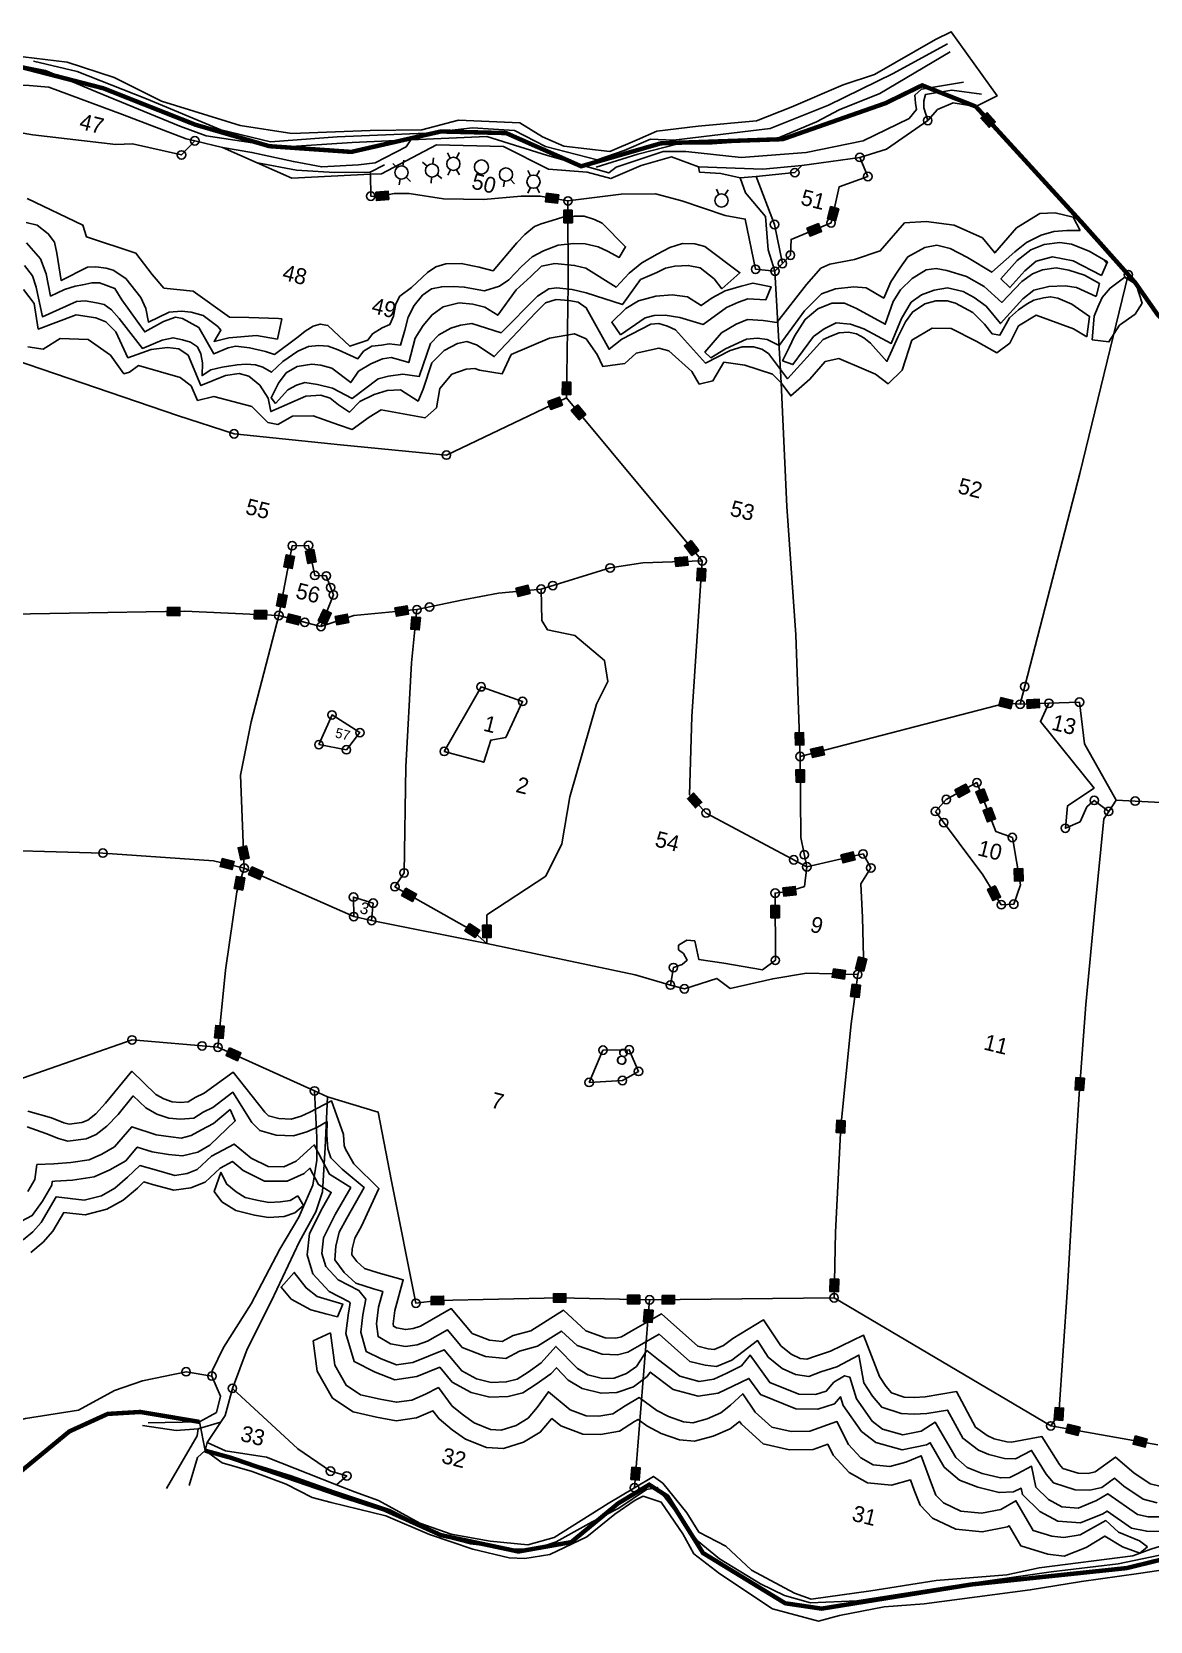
# Model space of a CAD drawing. Header units: metres. Extents: x 70 to 317387, y 33 to 1916751.
# Drawn here: x 313901 to 315166, y 1914437 to 1916236 of the extents above; entities that cross this region are included whole.
import ezdxf

# ---------------------------------------------------------------- set-up
doc = ezdxf.new("R2010")
doc.units = ezdxf.units.M
doc.header["$LTSCALE"] = 0.3
doc.header["$MEASUREMENT"] = 0
doc.linetypes.add('DASHDOT', pattern=[1, 0.5, -0.25, 0, -0.25])
doc.layers.get('0').update_dxf_attribs({"linetype": 'CONTINUOUS'})
for name, color, linetype in [('LINE_WATER', 4, 'CONTINUOUS'), ('OFF', 1, 'CONTINUOUS'), ('POLY_HATCH', 12, 'CONTINUOUS'), ('POLY_PARCEL', 6, 'CONTINUOUS'), ('POLY_WATER', 4, 'CONTINUOUS'), ('SYM_STONE', 1, 'CONTINUOUS'), ('SYM_WELL', 1, 'CONTINUOUS'), ('TEXT_PARCEL', 7, 'CONTINUOUS'), ('V_BOUND_LINE', 7, 'CONTINUOUS'), ('V_BOUND_STREAM_LINE', 7, 'DASHDOT')]:
    doc.layers.add(name, color=color, linetype=linetype)
doc.styles.add('TEXT_MAP', font='KRDEV050.TTF')

# ---------------------------------------------------------------- blocks, each defined once
blk = doc.blocks.new('STONE')
blk.add_circle((0, 0), 0.582)
blk = doc.blocks.new('MOTWELL')
for points in [[(-1.54, 2.96), (-0.8, 1.55)], [(1.54, 2.96), (0.8, 1.55)]]:
    blk.add_lwpolyline(points)
blk.add_circle((0, 0), 1.74)
blk = doc.blocks.new('TWOMOTWELL')
for points in [[(-0.88, 1.12), (-0.46, 0.59)], [(0.41, 1.37), (0.22, 0.71)], [(-0.38, -1.38), (-0.2, -0.72)], [(0.9, -1.11), (0.47, -0.58)]]:
    blk.add_lwpolyline(points)
blk.add_circle((0, 0), 0.746)
blk.add_circle((0, 0), 0.746)
blk = doc.blocks.new('PAKKAWELL')
blk.add_circle((0, 0), 1.81)
blk = doc.blocks.new('STONESQUAREFILLED')
blk.add_hatch(color=256).paths.add_polyline_path([(0.7, -0.48), (0.7, 0.48), (-0.7, 0.48), (-0.7, -0.48)])
blk.add_lwpolyline([(-0.7, 0.48), (0.7, 0.48), (0.7, -0.48), (-0.7, -0.48)], close=True)
blk = doc.blocks.new('KLU')
at = {"layer": 'LINE_WATER'}
for points in [[(145.41, 202.33), (150.47, 202.36), (158.8, 201.26), (167.81, 199.88), (173.56, 199.92), (180.74, 202.27), (190.42, 205.09), (195.33, 206.94), (200, 207.77), (203.85, 206.89), (209.87, 206.81), (212.56, 208.58), (215.14, 210.54), (217.7, 211.07), (227.98, 214.95), (233.73, 219.11), (239.96, 224.32), (245.13, 229.06)], [(245.61, 228.25), (239.04, 221.78), (235.05, 218.9), (232.87, 216.96), (228.75, 213.85), (222.04, 211.69), (218.31, 210.78), (214.19, 208.54), (209.97, 206)], [(142.42, 201.41), (146.99, 201.61), (153.24, 200.64), (163.21, 199.16), (166.36, 198.83), (174.9, 199.64), (182.56, 202.08), (188.89, 203.94), (197.13, 206.38), (204.32, 205.95), (211.5, 205.71), (212.17, 206.53), (216.87, 209.54), (219.36, 210.16), (225.59, 210.98), (232.58, 213.32), (238.51, 216.15), (242.93, 219.83), (243.49, 221.02), (243.22, 221.69), (242.94, 222.54), (243.51, 223.37), (247.9, 225.3)], [(245.04, 220.11), (244.27, 221.41), (244.08, 222.17), (244.08, 222.89), (246.86, 224.08), (250.21, 224.45)], [(168.48, 198.01), (171.83, 198.25), (176.62, 198.37), (179.88, 198.56), (183.86, 199.79), (185.63, 200.45), (188.58, 203.04), (188.89, 203.94)], [(172.72, 197.26), (177.2, 197.53), (181.42, 198.3), (185.34, 199.3), (186.69, 200.5)], [(203.37, 54.71), (204.74, 54.71), (212.1, 54.29), (217.15, 53.78), (223.78, 53.28), (230.58, 51.73), (233.59, 51.7), (238.66, 52.35), (240.79, 52.93), (242.91, 54.26), (246.34, 57.44), (248.87, 59.65), (251.41, 62.44), (252.53, 62.97), (254.22, 61.62), (258.33, 58.23), (261.28, 56.83), (266.48, 55.22), (269.43, 54.57), (272.45, 54.47), (277.5, 55.98), (287.59, 60.22), (298.01, 64.42), (305.13, 67.13), (311.78, 70.31)], [(200.62, 56.91), (202.89, 58.25)], [(198.78, 49.5), (200.71, 56.13), (200.62, 56.91), (198.26, 56.13), (194.42, 55.78)]]:
    blk.add_lwpolyline(points, dxfattribs=at)
at = {"layer": 'OFF'}
for points in [[(243.7, 229.2), (245.21, 230.48), (251.97, 224.7), (249.93, 222.95)], [(200.57, 57.71), (201.96, 54.71)]]:
    blk.add_lwpolyline(points, dxfattribs=at)
at = {"layer": 'POLY_HATCH'}
for points in [[(264.74, 212.19), (263.28, 211.84), (261.87, 211.38), (260.59, 210.65), (259.18, 209.42), (258.13, 208.1), (256.17, 205.23), (253.11, 206.18), (250.96, 206.69), (249.41, 206.69), (248.18, 206.14), (246.54, 204.63), (246, 203.16), (245.36, 201.43), (245.04, 199.47), (242.85, 200.11), (241.44, 199.88), (239.52, 199.15), (238.11, 198.24), (236.69, 195.91), (234.87, 191.44), (233.39, 191.74), (232.3, 191.64), (231.11, 191.23), (229.06, 189.59), (227.69, 188.22), (226.91, 188.68), (228.19, 191.23), (229.56, 192.6), (230.7, 193.42), (232.44, 193.74), (233.99, 193.88), (236.22, 198.85), (237.33, 201.01)], [(237.33, 201.01), (238.21, 201.71), (240.8, 202.88), (243.38, 204.53), (245.27, 208.29), (247.62, 208.99), (250.78, 209.38), (254.21, 208.76), (255.98, 207.42), (257.67, 210.75), (259.85, 212.99), (261.5, 213.46), (263.61, 213.46), (264.74, 212.19)], [(268.3, 207.87), (264.79, 208.69), (262.42, 208.56), (260.73, 207.64), (259.77, 206.28), (258.58, 204.04), (257.35, 204.77), (258.63, 207.19), (259.86, 208.74), (261.18, 209.7), (262.83, 210.33), (264.15, 210.47), (266.29, 210.2), (268.57, 209.51), (268.3, 207.87)], [(268.11, 209.65), (268.55, 209.37)], [(270.88, 208.3), (269.58, 206.71), (268.95, 205.45), (268.76, 204.27), (268.6, 203.21), (269.03, 200.54)], [(270.88, 208.3), (272.32, 207.82), (273.49, 205.94), (273.02, 204.53), (271.61, 202.88), (270.91, 200.77), (269.03, 200.54)], [(268.26, 205.41), (265.88, 205.86), (264.61, 205.72), (262.83, 205.22), (261.27, 204.4), (260.32, 203.17), (258.54, 199.84), (256.48, 201.35), (254.93, 201.99), (253.56, 202.35), (251.74, 202.3), (250.33, 201.71), (249.09, 200.85), (248.14, 199.75), (247.54, 197.7), (247.09, 194.69), (243.68, 195.54), (242.09, 195.68), (240.49, 195.45), (239.35, 194.49), (238.39, 193.35), (237.62, 191.53), (236.89, 189.7), (235.65, 189.84), (236.02, 191.48), (236.29, 192.85), (237.02, 194.99), (238.12, 196.5), (239.49, 197.5), (240.86, 197.82), (242.32, 197.59), (245.92, 196.63), (246.15, 199.32), (246.65, 200.83), (247.61, 202.38), (248.93, 203.7), (249.98, 204.11), (251.21, 204.2), (253.54, 204.07), (255.73, 203.47), (258.1, 202.2), (259.72, 205.04), (260.68, 206.14), (261.69, 206.87), (263.1, 207.46), (264.56, 207.55), (266.43, 207.42), (268.3, 206.91), (268.26, 205.41)], [(268.36, 200.74), (268.09, 203.05), (265.81, 203.91), (264.12, 204.19), (263.29, 204.15), (262.55, 203.84), (261.56, 203.33), (260.93, 202.74), (260.11, 201.83), (259.36, 200.73), (258.77, 198.57), (257.89, 198.5), (256.79, 199.33), (255.21, 200.31), (253.05, 200.86), (252.07, 200.9), (250.81, 200.58), (249.71, 199.95), (248.57, 198.7), (248.06, 197.44), (247.66, 195.55), (247.35, 194.02), (247.11, 192.61), (244.82, 194.18), (243.95, 194.57), (243.01, 194.81), (242.1, 194.77), (241.08, 194.45), (240.33, 193.9), (239.51, 193.28), (236.68, 188.01), (233.91, 190.26), (233.05, 190.53), (232.1, 190.57), (230.85, 190.29), (229.63, 189.55), (227.27, 187.49), (223.06, 190.32), (222.08, 190.52), (221.09, 190.56), (220.23, 190.29), (217.44, 187.85), (216.32, 186.39), (212.7, 190.32), (211.64, 190.71), (210.58, 190.63), (209.16, 190.4), (208.1, 189.73), (207.28, 188.43), (203.93, 182.46), (201.67, 183.28), (200.53, 183.36), (199.55, 182.89), (198.29, 181.79), (197.27, 180.1), (197.04, 176.96), (196.79, 175.52), (194.58, 176.27), (193.13, 175.83), (191.79, 175.05), (190.42, 173.87), (189.59, 172.45), (188.18, 172.93), (187.07, 173.44), (185.97, 173.52), (184.36, 173), (180.94, 170.37), (180.29, 171.78), (179.03, 172.96), (177.58, 173.67), (176.43, 173.67), (174.98, 173.08), (172.58, 171.31), (170.34, 174.3), (169.16, 174.73), (167.86, 174.57), (166.13, 173.9), (163.81, 172.37), (161.79, 174.9), (160.41, 175.72), (159.23, 175.88), (156.99, 175.68), (153.21, 173.09), (152.06, 175.76), (150.52, 177.02)], [(268.36, 200.74), (266.67, 201.24), (262.2, 201.71), (260.56, 200.07), (260.09, 197.95), (258.91, 196.54), (256.32, 197.25), (253.26, 197.95), (251.15, 197.48), (249.27, 195.6), (249.03, 192.08), (247.85, 190.2), (246.21, 190.9), (244.8, 191.14), (241.74, 191.61), (240.33, 190.9), (239.15, 188.55), (237.5, 186.21), (236.09, 187.38), (234.92, 188.09), (231.62, 188.32), (229.27, 188.09), (228.56, 185.74), (227.15, 185.03), (225.98, 186.21), (222.92, 187.85), (221.74, 187.85), (219.39, 186.68), (218.45, 185.27), (216.1, 184.33), (215.16, 185.5), (213.51, 186.91), (212.1, 187.15), (209.51, 185.97), (205.75, 183.15), (205.28, 180.8), (202.69, 180.57), (202.13, 180.64), (201.19, 180.33), (199.77, 179.38), (198.82, 177.49), (198.98, 175.28), (198.03, 173.86), (192.98, 173.54), (191.87, 172.44), (190.33, 170.61), (188.73, 170.74), (185.69, 171.06), (183.44, 170.47), (182.08, 169.13), (180.9, 169.09), (178.71, 170.42), (174.29, 170.46), (172.6, 169.6), (171.5, 171.02), (170.08, 171.65), (165.18, 171.81), (164.39, 170.86), (163.81, 170.51), (161.84, 172.19), (158.97, 173.29), (155.87, 172.65), (154.28, 171.02), (152.55, 170.86)], [(149.58, 182.22), (151.54, 180.86), (152.58, 179.37), (153.66, 177.03), (154.99, 178.15), (156.1, 178.79), (156.88, 179.16), (157.83, 179.6), (158.65, 179.81), (160.51, 179.6), (161.59, 178.55), (164.95, 175.67), (166.74, 177.34), (167.92, 178.11), (168.73, 178.15), (170.77, 177.61), (173.11, 175.13), (174.53, 176.18), (175.34, 176.59), (176.87, 176.76), (178.73, 176.79), (179.78, 176.73), (181.9, 179.3), (182.51, 180.11), (183.25, 180.89), (183.97, 181.3), (184.85, 181.36), (187.83, 179.67), (189.62, 180.82), (189.96, 181.64), (190.88, 182.58), (191.62, 183.16), (191.79, 184.14), (191.73, 185.56), (191.96, 186.51), (192.98, 187.77), (194.32, 189.85), (195.09, 190.7), (196.11, 191.31), (197.77, 191.75), (199.84, 191.85), (201.5, 191.85), (203.33, 195.54), (203.97, 196.66), (204.82, 197.81), (205.48, 198.3), (206.57, 198.95), (207.65, 199.62), (208.87, 200.03), (209.96, 200.3), (211.21, 200.23), (212.12, 200.03), (215.34, 198.07), (214.94, 196.73), (213.48, 197.11), (212.33, 197.31), (210.84, 197.28), (209.55, 197), (207.92, 196.43), (206.46, 195.41), (205.38, 194.43), (204.46, 193.08), (203.45, 191.28), (202.6, 190.33), (201.08, 189.42), (198.75, 189.27), (197.53, 189.03), (196.28, 188.69), (195.23, 188.19), (194.41, 187.24), (193.77, 185.88), (193.43, 184.46), (193.4, 182.94), (193.36, 181.18), (192.06, 180.99), (191.25, 180.65), (190.23, 180.28), (189.45, 179.5), (189.05, 178.52), (186.64, 178.96), (185.46, 179.09), (184.41, 178.92), (183.32, 178.52), (182.27, 177.74), (180.88, 176.18), (179.93, 174.69), (178.86, 175.02), (177.98, 175.05), (176.96, 174.88), (175.98, 174.58), (174.42, 173.9), (173.23, 173.29), (172.42, 172.44), (172.12, 173.86), (171.71, 174.81), (171.13, 175.46), (170.25, 175.79), (169.3, 175.83), (168.22, 175.79), (167.07, 175.25), (165.14, 173.8), (161.78, 176.44), (160.73, 177.18), (159.75, 177.56), (158.87, 177.56), (157.58, 177.45), (156.63, 177.15), (153.32, 174.55), (151.83, 177.63), (151.12, 178.75), (149.97, 179.66)], [(181.24, 171.37), (182.2, 173.19), (183.02, 173.97), (183.89, 174.47), (185.3, 174.61), (187.08, 174.61), (189.5, 174.01), (191.83, 176.89), (192.88, 177.43), (194.38, 178.03), (196.25, 178.26), (196.59, 182.16), (197.27, 183.34), (198.42, 184.39), (199.37, 184.99), (200.56, 185.49), (204.03, 185.26), (207.04, 190.28), (208.09, 191.37), (208.91, 191.69), (210.64, 191.92), (212.28, 191.96), (216.57, 191.64), (217.88, 194.9), (219.48, 196.09), (220.3, 196.82), (221.26, 197.27), (222.72, 197.73), (224.09, 197.78), (225.91, 196.96), (227.05, 196.09), (228.59, 198.32), (224.04, 200.24), (222.85, 200.28), (221.49, 199.96), (220.21, 199.19), (219.02, 198.1), (217.56, 196.73), (216.47, 195.27), (215.42, 193.4), (211.58, 194.63), (210.26, 194.63), (208.04, 194.3), (206.67, 193.66), (205.76, 192.24), (204.52, 190.37), (203.2, 187.09), (201.56, 187.64), (200.15, 187.64), (198.64, 187.41), (197, 186.54), (195.99, 185.36), (195.31, 183.94), (194.76, 182.35), (194.72, 179.48), (193.52, 179.54), (192.65, 179.54), (191.74, 179.17), (190.6, 178.31), (189.46, 177.17), (188.91, 175.71), (186.44, 176.76), (185.17, 176.8), (184.16, 176.67), (182.61, 176.03), (181.56, 175.02), (181.01, 173.7), (180.6, 171.88), (181.24, 171.37)], [(217.19, 188.29), (219.43, 190.8), (220.34, 191.3), (221.53, 191.66), (223.22, 191.8), (225.95, 191.66), (228.05, 194.17), (229.24, 195.08), (230.15, 195.67), (232.16, 196.08), (232.39, 197.64), (230.29, 197.54), (229.1, 196.91), (227.46, 195.95), (226.23, 194.81), (225.22, 193.67), (223.49, 194.26), (221.76, 194.08), (220.02, 193.49), (218.24, 192.48), (217.06, 191.3), (215.87, 189.43), (217.19, 188.29)], [(148.45, 187.1), (155.27, 185.69), (155.98, 184.52), (161.86, 184.05), (164.21, 182.17), (165.86, 180.99), (169.15, 181.46), (173.86, 179.59), (175.98, 180.06), (179.27, 180.76), (179.64, 180.82)], [(148.98, 184.45), (150.27, 184.45), (151.72, 183.8), (152.64, 183.06), (153.18, 181.91), (154.4, 179.03), (156.91, 181.19), (157.82, 181.47), (158.98, 181.6), (159.82, 181.57), (161.42, 180.99), (163.61, 179.34), (164.43, 178.26), (165.1, 176.84), (167.1, 178.49), (168.42, 178.94), (169.51, 179.1), (170.93, 179.04), (172.8, 178.26), (173.25, 177.94), (172.81, 176.51), (174.34, 177.29), (177.32, 178.31), (179.69, 178.48), (179.64, 180.82)], [(307.73, 74.87), (306.12, 74.87), (303.65, 75.78), (302.41, 76.4), (301.27, 75.05), (300.03, 74.43), (298.42, 74.06), (295.82, 74.23), (294.79, 74.97), (292.56, 77.2), (291, 75.84), (289.8, 75.59), (287.98, 75.59), (286.74, 75.79), (284.68, 76.66), (282.25, 79.34), (280.07, 78.4), (278.71, 77.99), (277.27, 77.7), (274.96, 77.86), (273.63, 78.81), (272.31, 80.05), (271.03, 82.94), (268.93, 81.08), (267.32, 80.09), (266.12, 79.26), (264.6, 79.1), (263, 79.4), (261.14, 80.27), (259.53, 81.79), (258.25, 80.18), (257.26, 78.95), (255.73, 77.83), (254.45, 77.67), (252.68, 77.67), (248.59, 79.81), (246.74, 78.04), (245.62, 76.97), (244.55, 76.43), (242.86, 76.06), (239.88, 76.35), (237.78, 77.5), (235.57, 75.2), (233.71, 74.16), (232.43, 72.97), (230.16, 72.64), (227.35, 73.01), (225.25, 74.54), (223.36, 72.74), (222.33, 72.08), (221.09, 71.58), (219.4, 71.46), (217.83, 71.91), (217.3, 73.27), (217.09, 75.13), (217.13, 76.99), (216.02, 77.02), (213.95, 77.18), (212.38, 78.01), (211.02, 79.16), (210.73, 80.65), (210.73, 82.3), (211.19, 84.03), (212.26, 87.87), (209.33, 89.27), (207.8, 90.22), (207.22, 91.12), (206.73, 92.61), (206.4, 94.08), (205.49, 93.21), (204.46, 92.43), (203.09, 91.6), (201.2, 91.23), (199.26, 91.27), (198.18, 91.93), (195.29, 94.74), (193.5, 92.54), (192.55, 91.76), (191.68, 90.85), (190.28, 90.36), (188.96, 90.15), (187.55, 90.28), (186.15, 90.65), (184.46, 91.64), (183.3, 89.2), (182.39, 87.59), (181.44, 86.4), (180.45, 85.66), (178.53, 84.89), (177.42, 84.94), (175.89, 85.14), (173.66, 85.35)], [(307.6, 76.75), (306.46, 76.75), (304.39, 77.51), (301.93, 78.74), (300.09, 76.56), (299.39, 76.21), (298.27, 75.95), (296.48, 76.06), (296.01, 76.4), (293.31, 79), (290.14, 77.57), (289.61, 77.46), (288.14, 77.46), (287.27, 77.61), (285.79, 78.23), (282.73, 81.6), (279.43, 80.16), (278.25, 79.81), (277.15, 79.59), (275.62, 79.7), (274.83, 80.26), (273.87, 81.16), (271.01, 85.26), (267.81, 82.59), (266.3, 81.66), (265.45, 81.08), (264.67, 80.99), (263.58, 81.2), (262.21, 81.84), (259.64, 84.22), (256.78, 81.35), (255.95, 80.31), (255.02, 79.63), (254.33, 79.54), (253.14, 79.54), (248.27, 82.1), (245.44, 79.39), (244.53, 78.52), (243.92, 78.21), (242.74, 77.96), (240.45, 78.18), (237.42, 79.84), (234.41, 76.7), (232.6, 75.69), (231.58, 74.74), (230.15, 74.53), (228.07, 74.81), (225.08, 76.97), (222.2, 74.22), (221.47, 73.75), (220.67, 73.43), (219.6, 73.35), (219.24, 73.46), (219.13, 73.73), (218.97, 75.21), (219.05, 78.81), (216.12, 78.89), (214.49, 79.02), (213.44, 79.57), (212.74, 80.17), (212.61, 80.83), (212.61, 82.05), (213, 83.54), (213.91, 88.15), (210.46, 90.18), (209.16, 91.58), (208.93, 91.94), (208.54, 93.11), (206.33, 96.48), (204.27, 94.64), (203.4, 93.98), (202.41, 93.38), (201.03, 93.11), (199.81, 93.14), (199.34, 93.42), (194.75, 96.95), (192.16, 93.88), (191.27, 93.14), (190.63, 92.47), (189.82, 92.19), (188.89, 92.04), (187.88, 92.13), (186.88, 92.4), (183.64, 94.29), (181.63, 90.07), (180.83, 88.64), (180.12, 87.75), (179.53, 87.31), (178.21, 86.78), (177.58, 86.81), (176.1, 87.01), (173.31, 87.1)], [(195.44, 92.78), (196.31, 91.66), (194.2, 88.32), (193.05, 87.23), (191.48, 86.41), (189.92, 86.19), (188.04, 86.01), (186.29, 86.14), (185.39, 84.33), (183.88, 82.9), (182.36, 81.7), (180.1, 80.76), (178.17, 80.14), (177.9, 80.06), (177.95, 79.62), (177.38, 77.65), (176.64, 75.78), (175.07, 74.37)], [(195.44, 92.78), (193.99, 90.79), (192.86, 89.77), (191.89, 88.86), (190.87, 88.32), (189.69, 88.16), (188.02, 88), (185.12, 88.21), (183.77, 85.53), (182.59, 84.4), (181.35, 83.43), (179.41, 82.62), (177.58, 82.03), (175.76, 81.49), (175.94, 79.8), (175.51, 78.29)], [(308.92, 73.51), (307.14, 73.1), (305.89, 73.04), (302.09, 74.52), (301.02, 73.46), (299.24, 72.15), (297.4, 71.85), (295.74, 72.27), (294.02, 73.28), (292.98, 75.47), (291.67, 74.28), (290.9, 73.63), (289.89, 73.33), (287.75, 73.33), (285.97, 73.57), (284.43, 74.34), (281.22, 77.67), (279.91, 76.3), (278.01, 75.41), (275.64, 75.47), (274.27, 76.06), (271.96, 78.08), (270.65, 80.28), (270.03, 80.3), (269.02, 79.29), (268.43, 78.1), (267.36, 77.45), (265.52, 77.03), (262.01, 77.51), (259.1, 80), (258.45, 78.58), (257.03, 77.39), (255.78, 76.38), (254.23, 75.73), (251.98, 75.78), (249.19, 76.97), (247.67, 77.69), (246.96, 75.67), (246.07, 74.6), (244.82, 73.77), (243.58, 73.41), (241.85, 73.41), (240.55, 73.83), (237.58, 75.67), (236.42, 73.46), (235.24, 72.09), (234.23, 71.02), (233.1, 70.43), (231.49, 69.96), (229.77, 69.96), (227.93, 70.43), (225.44, 72.27), (222.35, 70.02), (220.62, 69.3), (218.78, 69.54), (216.94, 69.96), (215.81, 71.92), (215.58, 73.87), (215.46, 75.66), (214.47, 76.45), (211.91, 77.04), (210.19, 78.17), (209.42, 79.48), (209.18, 81.26), (209.83, 84.11), (210.78, 87.49), (208.11, 88.38), (205.62, 91.17), (204.07, 88.92), (202.89, 87.97), (201.16, 87.55), (199.08, 88.03), (196.83, 89.1), (194.67, 87.14), (193.48, 85.3), (192.47, 84.58), (191.16, 84.05), (189.02, 84.11), (187.06, 84.17), (186.05, 82.56), (184.93, 81.02), (183.68, 79.83), (181.9, 78.88), (178.75, 78.47), (177.8, 75.26), (177.14, 74.02), (176.31, 72.89)], [(309.44, 71.94), (307.37, 71.46), (305.62, 71.38), (302.5, 72.6), (302.1, 72.2), (299.9, 70.59), (297.33, 70.17), (295.11, 70.73), (292.74, 72.11), (292.44, 72.77), (291.7, 72.15), (290.13, 71.69), (287.65, 71.69), (285.48, 71.97), (283.44, 73), (281.23, 75.29), (280.89, 74.94), (278.36, 73.75), (275.28, 73.83), (273.38, 74.65), (270.68, 77.01), (270.16, 77.88), (269.69, 76.94), (267.99, 75.9), (265.59, 75.36), (261.31, 75.94), (259.61, 77.4), (258.07, 76.12), (256.63, 74.95), (254.55, 74.07), (251.62, 74.15), (248.62, 75.42), (248.41, 74.84), (247.18, 73.36), (245.52, 72.26), (243.81, 71.77), (241.6, 71.77), (239.85, 72.32), (238.22, 73.34), (237.79, 72.52), (236.45, 70.99), (235.23, 69.7), (233.72, 68.9), (231.73, 68.31), (229.56, 68.31), (227.21, 68.92), (225.43, 70.23), (223.16, 68.57), (220.85, 67.61), (218.5, 67.92), (215.88, 68.51), (214.22, 71.38), (213.94, 73.72), (213.86, 74.83), (213.73, 74.93), (211.26, 75.51), (208.97, 77.01), (207.83, 78.93), (207.51, 81.34), (208.24, 84.52), (208.78, 86.43), (207.18, 86.96), (205.79, 88.51), (205.29, 87.79), (203.63, 86.45), (201.17, 85.86), (198.54, 86.46), (197.12, 87.14), (195.93, 86.06), (194.69, 84.13), (193.26, 83.13), (191.46, 82.39), (188.98, 82.46), (187.95, 82.49), (187.42, 81.64), (186.17, 79.93), (184.65, 78.49), (182.41, 77.29), (180.02, 76.98), (179.33, 74.64), (178.54, 73.14), (177.47, 71.68)], [(205.2, 85.17), (204.48, 84.44), (203.46, 84.01), (202.22, 83.64), (200.82, 83.58), (199.47, 83.53), (198.35, 83.91), (197.11, 84.5), (196.14, 85.63), (195.92, 83.37), (197.05, 82.45), (198.83, 81.86), (200.98, 81.86), (202.59, 81.97), (204.26, 82.51), (205.34, 83.21), (206.09, 84.23), (205.2, 85.17)], [(212.84, 72.99), (213.07, 74.52), (210.06, 74.63), (208.61, 75.28), (206.89, 76.67), (205.85, 74.69), (207.3, 73.67), (209.72, 73.02), (211.5, 72.97), (212.84, 72.99)], [(307.89, 69.78), (306.83, 70.23), (304.3, 70.6), (302.58, 71.52), (300.16, 69.26), (298.44, 68.51), (297.09, 68.34), (294.89, 68.45), (292.2, 71.25), (290.8, 69.9), (288.76, 68.94), (286.46, 68.61), (284.31, 69.04), (283.28, 69.69), (282.48, 70.81), (280.59, 73.61), (279.09, 72.48), (277.47, 71.57), (275.59, 71.3), (274.03, 71.73), (272.31, 72.86), (270.43, 75.06), (267.74, 73.29), (265.69, 72.75), (263.44, 72.7), (261.23, 73.88), (259.35, 75.55), (258.33, 73.99), (257.46, 72.86), (256.12, 71.84), (254.68, 71.03), (253.61, 70.87), (251.83, 71.03), (250.38, 71.4), (248.12, 72.32), (246.78, 71.03), (245.65, 69.84), (244.2, 69.2), (242.8, 68.88), (240.86, 69.09), (238.01, 70.49), (237.2, 68.45), (236.5, 67.05), (235.37, 65.92), (233.87, 65.01), (232.69, 64.79), (230.71, 65.06), (229.32, 65.6), (227.86, 66.3), (225.82, 67.96), (224.58, 66.89), (223.24, 65.87), (221.62, 65.22), (219.74, 65.11), (217.48, 65.06), (215.65, 65.71), (213.88, 67.59), (212.53, 71.03)], [(307.89, 69.78), (307.22, 68.89), (305.12, 69.1), (302.91, 69.8), (301.19, 68.03), (298.99, 66.49), (297.17, 66.27), (293.97, 66.43), (292.14, 68.33), (291.99, 68.18), (289.36, 66.94), (286.4, 66.52), (283.53, 67.09), (281.84, 68.16), (280.78, 69.64), (280.08, 70.67), (278.15, 69.58), (275.46, 69.2), (273.17, 69.83), (270.93, 71.29), (270.04, 72.34), (268.59, 71.38), (265.99, 70.69), (262.94, 70.62), (260.04, 72.17), (259.74, 72.44), (258.94, 71.38), (257.26, 70.11), (255.37, 69.04), (253.67, 68.79), (251.48, 68.99), (249.73, 69.44), (248.59, 69.9), (248.24, 69.57), (246.86, 68.12), (244.85, 67.23), (242.92, 66.79), (240.28, 67.08), (239.11, 67.65), (239.09, 67.6), (238.2, 65.83), (236.66, 64.28), (234.61, 63.04), (232.73, 62.7), (230.2, 63.05), (228.5, 63.7), (226.75, 64.54), (225.86, 65.27), (224.26, 64.05), (222.08, 63.18), (219.83, 63.05), (217.15, 62.99), (214.5, 63.93), (212.1, 66.46), (210.85, 69.67)], [(212.53, 71.03), (210.85, 69.67)]]:
    blk.add_lwpolyline(points, dxfattribs=at)
at = {"layer": 'POLY_PARCEL'}
for points in [[(232.99, 200.5), (233.64, 201.63), (233.28, 203.37), (237.22, 206.27), (237.13, 210.43), (239.99, 212.35), (238.6, 214.23)], [(271.2, 208.67), (271.3, 185.55), (271.03, 158.66)], [(207.79, 201.52), (213.45, 203.72), (217.18, 204.68), (220.25, 204.63), (225.42, 204.2), (227.72, 204.35), (230.21, 199.13), (232.39, 199.44)], [(207.79, 201.52), (204.63, 201.28), (202.52, 200.76), (198.5, 199.37), (194.09, 198.36), (190.16, 198.03), (188.53, 197.6), (186.71, 196.79), (186.04, 196.69), (185.4, 199.09)], [(212.97, 179.9), (210.09, 192.38), (207.79, 201.52)], [(185.4, 199.09), (185.34, 199.3)], [(248.32, 146.95), (244.55, 160.18), (240.08, 173.98), (236.09, 187.38), (232.39, 199.44)], [(141.05, 193.75), (147.34, 194.21), (156.71, 195.42), (158.5, 195.93), (164.18, 196.06), (165.26, 197.97)], [(141.66, 169.91), (170.8, 167.41), (177.51, 166.93), (189.49, 168.6), (201.37, 170.37), (212.97, 179.9)], [(212.97, 179.9), (232.29, 165.73)], [(215.39, 158.25), (222.38, 162.45), (225.84, 163.9), (232.29, 165.73)], [(232.29, 165.73), (235.38, 148.4), (237.26, 139.74), (239.55, 138.2), (252.06, 135.04)], [(274.15, 159.55), (277.47, 160.49), (279.17, 156.07), (284.16, 150.76)], [(284.16, 150.76), (297.63, 153.36), (315.66, 156.25), (329.2, 158.77), (334.98, 159.8), (339.04, 160.2)], [(202.34, 152.63), (207.13, 154.95), (210.83, 156.64), (215.39, 158.25)], [(215.39, 158.25), (216.33, 154.83), (217.19, 153.97), (220.34, 154.09), (224.27, 152.16), (225.21, 149.93), (224.58, 147.14), (224.19, 136.27), (224.58, 130.89), (223.72, 126.93), (218.3, 121.08), (219.08, 117.95)], [(271.03, 158.66), (269.42, 158.39), (248.32, 146.95)], [(271.03, 158.66), (274.15, 159.55)], [(283.64, 149.32), (281.76, 150.13), (281.14, 149.23), (280.78, 147.4), (279.35, 146.29), (278.99, 148.83), (281.41, 151.47), (273.71, 157.32), (274.15, 159.55)], [(187.36, 148.24), (186.93, 156.25), (188.71, 156.71), (190.21, 153.61), (191.49, 153.86), (192.78, 151.97), (192.28, 148.17)], [(192.28, 148.17), (195.58, 150.28), (202.34, 152.63)], [(219.08, 117.95), (217.12, 118.96), (207.45, 121.67), (208.08, 123.43), (205.4, 135.09), (203.2, 146.67), (202.34, 152.63)], [(283.64, 149.32), (284.16, 150.76)], [(293.99, 80.4), (294.56, 81.93), (292.07, 96.02), (290, 106.95), (288.08, 117.52), (286.37, 127.52), (284.8, 138.16), (283.3, 148.38), (283.64, 149.32)], [(151.65, 139.41), (176.95, 146.14), (187.36, 148.24)], [(187.36, 148.24), (187.22, 135.85), (187.5, 129.69), (190.42, 119.62)], [(192.28, 148.17), (187.36, 148.24)], [(252.06, 135.04), (250.6, 138.08), (248.32, 146.95)], [(260.56, 124.64), (260.71, 126.68), (259.54, 130.99), (258.43, 134.66), (259.11, 136.66), (257.88, 137.98), (252.06, 135.04)], [(252.06, 135.04), (252.32, 132.83), (250.84, 131.89), (249.3, 131.3), (251.15, 123.94), (249.98, 122.56), (245.6, 122.22), (242.76, 121.94), (241.78, 123.88), (240.91, 123.73), (240.11, 122.96), (240.24, 122.46), (240.91, 122.19), (241.47, 121.54), (241.04, 120.95), (240.17, 120.37), (240.32, 118.38)], [(240.32, 118.38), (241.96, 118.34), (245.24, 120.37), (246.95, 119.62), (251.37, 121.86), (254.93, 123.39), (260.56, 124.64)], [(260.56, 124.64), (261.2, 119.05), (262.84, 107.49), (265.12, 95.78), (266.76, 88.55)], [(190.42, 119.62), (186.86, 119.59), (174.53, 117.42), (158.99, 114.03)], [(190.42, 119.62), (190.28, 116.81), (191.14, 107.91), (192.42, 99.26)], [(190.42, 119.62), (203.75, 117.27)], [(203.75, 117.27), (203.19, 119.41), (205.51, 119.27), (205.82, 117.34)], [(219.08, 117.95), (236.18, 118.55), (240.32, 118.38)], [(203.75, 117.27), (205.82, 117.34)], [(205.82, 117.34), (219.08, 117.95)], [(192.42, 99.26), (182.8, 97.73), (168.47, 88.37), (166.19, 83.71), (153.86, 70.79), (144.73, 61.71)], [(204.19, 97.1), (192.42, 99.26)], [(246.59, 83.32), (236.68, 81.08), (223.35, 77.48), (221.07, 76.59), (215.09, 89.3), (211.74, 96.52), (205.79, 96.8)], [(266.76, 88.55), (246.59, 83.32)], [(293.99, 80.4), (266.76, 88.55)], [(246.59, 83.32), (250.04, 62.31)], [(306.25, 81.25), (293.99, 80.4)], [(200.69, 63.07), (197.74, 62.84), (193.2, 60.66), (190.4, 58.83), (187, 55.69), (181.41, 53.34), (177.83, 51.42), (178.53, 49.85), (173.02, 46.1), (171.37, 44.35), (161.76, 43.39), (160.89, 42.17), (161.76, 40.17), (162.02, 37.03)], [(203.27, 62.28), (212.08, 57.41), (216.27, 55.87), (218.19, 55.79), (217.3, 54.54)]]:
    blk.add_lwpolyline(points, dxfattribs=at)
for points in [[(264.66, 144.61), (271.57, 138.94), (274.41, 136.17), (275.76, 136.57), (275.95, 138.88), (273.79, 143.84), (271.82, 144.05), (268.42, 148.89), (265.52, 146.21)], [(209.18, 137.84), (211.46, 145.92), (216.41, 145.45), (215.54, 141.02), (213.97, 140.35), (213.81, 137.72)], [(195.26, 135.17), (195.89, 138.78), (199.43, 137.6), (198.41, 135.36)], [(234.06, 105.5), (237.65, 106.62), (239.17, 108.05), (237.57, 110.17), (234.7, 109.41)]]:
    blk.add_lwpolyline(points, close=True, dxfattribs=at)
at = {"layer": 'POLY_WATER'}
for points in [[(144.14, 202.51), (149.12, 203.13), (154.68, 202.7), (160.53, 201.41), (169.82, 200.88), (175.67, 201.41), (184.19, 203.85), (189.85, 205.33), (193.58, 207.39), (200.39, 208.77), (203.26, 207.87), (205.85, 207.43), (211.02, 208.06), (213.71, 210.11), (215.62, 211.6), (220.03, 213.27), (226.26, 215.42), (229.71, 217.86), (234.79, 221.74), (237.95, 223.7), (243.7, 229.2)], [(249.93, 222.95), (247.34, 222.75), (245.81, 221.6), (245.04, 220.11), (241.3, 215.86), (238.6, 214.23)], [(238.6, 214.23), (232.44, 211.76)], [(232.44, 211.76), (228.27, 210.31), (221.18, 208.82)], [(227.74, 209.33), (231.89, 210.79), (232.44, 211.76)], [(221.18, 208.82), (217.92, 209.16), (214.86, 207.39), (211.89, 205.14), (209.11, 205.19), (204.79, 204.47), (199.26, 205.73), (191.86, 204.09), (186.59, 199.44), (185.4, 199.09)], [(226.02, 208.75), (223.79, 208.69), (221.43, 208.25), (221.18, 208.82)], [(226.02, 208.75), (227.74, 209.33)], [(232.39, 199.44), (231.06, 201.62), (229.85, 205.19), (227.04, 207.23), (226.02, 208.75)], [(227.74, 209.33), (231.06, 204.55), (232.99, 200.5)], [(165.26, 197.97), (164.26, 197.96), (156.6, 198.87), (147.78, 199.88), (145.58, 199.54), (142.99, 198.92), (142.22, 197.24), (139.83, 197.2), (136.38, 197.82), (133.6, 200.07), (129, 200.31), (125.55, 199.11), (119.71, 195.71), (114.82, 192.32)], [(232.39, 199.44), (232.99, 200.5)], [(185.4, 199.09), (176.91, 196.53), (168.48, 198.01), (165.26, 197.97)], [(204.19, 97.1), (205.72, 92.08), (206.34, 89.57), (206.58, 86.72), (205.91, 82.83), (204.68, 78.82), (203.03, 72.05), (201.19, 66.5), (200.57, 63.65), (200.69, 63.07)], [(204.19, 97.1), (205.79, 96.8)], [(203.27, 62.28), (203.82, 66.96), (205.17, 72.87), (206.64, 80.19), (207.63, 83.9), (207.81, 86.26), (206.89, 91.19), (205.79, 96.8)], [(250.04, 62.31), (251.82, 64.07), (253.02, 63.6), (256.47, 60.97), (258.29, 59.21), (261.65, 58.39), (265.1, 56.45), (270.45, 55.11), (272.43, 54.9), (278.73, 57.44), (285.63, 60.33), (293.22, 62.87), (296.58, 64.55), (306.5, 68.38), (308.31, 69.63), (314.87, 73.55), (315.17, 74.44)], [(317.35, 70.63), (307.62, 66.61), (301.57, 64.2), (296.2, 61.87), (284.94, 57.47), (280.65, 56.05), (275.97, 53.87), (273.83, 52.68), (268.47, 52.8), (261.72, 55.21), (258.35, 56.7), (256.59, 58.58), (253.37, 61.45), (251.23, 61.64), (250.46, 60.99), (248.62, 58.88), (246.17, 55.63), (242.57, 52.68), (239.96, 51.58), (238.2, 51.23), (233.98, 51.19), (228.85, 51.61), (223.56, 52.49), (217.2, 52.46), (214.98, 52.49), (211.76, 53.22), (207.7, 53.72), (204.18, 53.83), (201.96, 54.71)], [(200.69, 63.07), (202.17, 61.08), (202.17, 59.21), (200.57, 57.71)], [(201.96, 55.67), (203.21, 59.12), (203.27, 62.28)], [(217.3, 54.54), (219.47, 54.25), (222.32, 53.95), (227.49, 52.62), (231.2, 52.23), (235.69, 52.53), (239.91, 53.18), (242.59, 54.68), (247.59, 59.89), (250.04, 62.31)], [(200.57, 57.71), (194.99, 56.21)], [(201.96, 54.71), (201.96, 55.67)], [(201.96, 55.67), (204.2, 55.24), (208.86, 55.67), (217.3, 54.54)], [(201.19, 50.45), (201.31, 53.76), (201.96, 54.71)]]:
    blk.add_lwpolyline(points, dxfattribs=at)
at = {"layer": 'V_BOUND_LINE', "const_width": 0.5}
for points in [[(271.2, 208.67), (264.74, 213.09), (249.93, 222.95)], [(307.18, 194.18), (303.69, 194.24), (299.97, 195.26), (296.96, 195.8), (295.28, 197.18), (294.07, 197.72), (292.51, 197.54), (290.11, 199.76), (288.42, 200.3), (286.5, 199.64), (284.1, 200.3), (275.56, 205.04), (272.19, 207.98), (271.2, 208.67)], [(163.79, 32.85), (179.25, 43.68), (181.6, 46.44), (186.57, 53.13), (190.3, 56.09), (193.82, 57.19), (200.57, 57.71)]]:
    blk.add_lwpolyline(points, dxfattribs=at)
at = {"layer": 'V_BOUND_STREAM_LINE', "ltscale": 10, "const_width": 0.5}
for points in [[(143.19, 201.35), (153.81, 201.24), (164.89, 199.75), (173.57, 199.41), (182.71, 201.01), (191.96, 205.68), (199.16, 207.28), (208.29, 205.68), (216.4, 210.36), (229.65, 214.13), (239.93, 220.86), (243.47, 223.82), (249.93, 222.95)], [(201.96, 54.71), (205.03, 54.63), (218.44, 53.44), (223.16, 53.13), (230.12, 51.86), (239.05, 52.17), (244.58, 54.63), (248.68, 60.16), (251.57, 63.05), (253.9, 62.26), (259.33, 57.02), (269.7, 53.75), (273.84, 54.15), (289.62, 60.88), (306.16, 66.88), (317.25, 72.69)]]:
    blk.add_lwpolyline(points, dxfattribs=at)
at = {"layer": 'SYM_STONE'}
for p, rotation in [((251.64, 221.81), 326.322993976526), ((237.19, 207.34), 269.2704293714796), ((235.56, 205.05), 35.71673722214221), ((205.97, 201.38), 6.546422155739264), ((208.22, 199.82), 284.1251883978995), ((187.29, 197.04), 18.95263412449872), ((212.73, 180.94), 102.9634924514751), ((211.88, 179), 35.07466806052718), ((214.69, 178.64), 323.7455817764101), ((230.77, 166.84), 321.1638873391004), ((230.04, 165.09), 19.88238442211738), ((232.56, 164.19), 280.1227440312136), ((272.44, 159.06), 17.86568336994884), ((213.45, 157.57), 28.17405807424287), ((189.27, 155.56), 295.7997879160446), ((187.03, 154.42), 273.0570124463194), ((200.71, 152.07), 24.22062706627021), ((202.56, 151.09), 278.2467432989354), ((187.27, 149.94), 93.05701244631977), ((192.43, 149.33), 79.4233969699715), ((194.39, 149.52), 24.46594407866297), ((247.78, 148.86), 105.9003197096113), ((185.33, 147.83), 12.62677870027263), ((250.12, 147.92), 27.40649102625661), ((267.04, 147.61), 42.30729899491363), ((269.35, 147.57), 305.0530542832047), ((175.72, 145.81), 12.40495809145721), ((248.87, 144.82), 104.401855790629), ((270.65, 145.72), 305.0530542832048), ((237.96, 139.27), 325.9588827767643), ((275.5, 139.92), 285.6068125169585), ((256.32, 137.2), 28.04786840637163), ((273.3, 137.24), 308.9810280835373), ((250.84, 131.89), 20.85576646963083), ((249.81, 129.28), 284.1110177922135), ((260.65, 125.87), 89.55823026330901), ((258.48, 124.18), 5.355965266614523), ((189.95, 121.26), 296.8559754645019), ((260.78, 122.78), 276.5491881487652), ((209.23, 121.17), 344.3520424173777), ((190.33, 117.83), 273.852629993928), ((191.85, 119.37), 350.0053623029906), ((217.12, 118.96), 340.8348321870772), ((218.74, 119.28), 284.8129471489639), ((287.88, 118.66), 280.2303944678132), ((262.84, 107.49), 281.0227901070605), ((192.16, 100.98), 98.43802686265634), ((194.31, 98.92), 349.5972516387275), ((266.45, 89.92), 102.7840316651936), ((248.63, 83.85), 14.54013583647805), ((244.83, 82.92), 14.27352211195919), ((294.56, 81.93), 100.0378250206196), ((236.68, 81.08), 12.75188017808381), ((246.89, 81.51), 279.3139764420703), ((304.21, 81.11), 359.8629881373081), ((223.35, 77.48), 15.09286967549787), ((249.78, 63.88), 99.31397644207071)]:
    blk.add_blockref('STONESQUAREFILLED', p, dxfattribs=dict(at, rotation=rotation))
at = {"layer": 'SYM_STONE', "ltscale": 10, "xscale": 0.8191227473247589, "yscale": 0.8191227473247589, "zscale": 0.8191227473247589}
for p in [(245.04, 220.11), (238.6, 214.23), (239.99, 212.35), (231.89, 210.79), (271.2, 208.67), (237.22, 206.27), (231.06, 204.55), (207.79, 201.52), (233.64, 201.63), (230.21, 199.13), (232.39, 199.44), (232.99, 200.5), (165.26, 197.97), (164.18, 196.06), (186.04, 196.69), (201.37, 170.37), (177.51, 166.93), (232.29, 165.73), (222.38, 162.45), (271.05, 160.72), (274.15, 159.55), (277.47, 160.49), (215.39, 158.25), (216.57, 158.96), (271.03, 158.66), (186.93, 156.25), (188.71, 156.71), (191.49, 153.86), (190.21, 153.61), (192.28, 152.7), (202.34, 152.63), (203.64, 153.26), (192.78, 151.97), (286.26, 151.17), (268.42, 148.89), (281.76, 150.13), (283.64, 149.32), (187.36, 148.24), (190.38, 148.19), (192.28, 148.17), (248.32, 146.95), (211.46, 145.92), (216.41, 145.45), (265.52, 146.21), (279.35, 146.29), (264.66, 144.61), (265.87, 143.61), (273.79, 143.84), (195.89, 138.78), (209.18, 137.84), (239.55, 138.2), (257.88, 137.98), (199.43, 137.6), (251.45, 136.3), (259.11, 136.66), (274.41, 136.17), (275.76, 136.57), (195.26, 135.17), (198.41, 135.36), (250.44, 135.45), (252.06, 135.04), (249.3, 131.3), (208.08, 123.43), (251.15, 123.94), (260.56, 124.64), (207.45, 121.67), (240.17, 120.37), (190.42, 119.62), (203.19, 119.41), (205.51, 119.27), (240.32, 118.38), (241.96, 118.34), (174.53, 117.42), (203.75, 117.27), (205.82, 117.34), (234.7, 109.41), (237.57, 110.17), (239.17, 108.05), (234.06, 105.5), (237.65, 106.62), (190.64, 98.98), (192.42, 99.26), (182.8, 97.73), (204.19, 97.1), (266.76, 88.55), (246.59, 83.32), (293.99, 80.4), (221.07, 76.59), (197.74, 62.84), (200.69, 63.07), (203.27, 62.28), (250.04, 62.31), (216.27, 55.87), (218.19, 55.79)]:
    blk.add_blockref('STONE', p, dxfattribs=at)
at = {"layer": 'SYM_STONE'}
for p in [(269.42, 158.39), (189.06, 148.21), (188.44, 119.6), (296.53, 80.58)]:
    blk.add_blockref('STONESQUAREFILLED', p, dxfattribs=at)
at = {"layer": 'SYM_WELL', "xscale": 0.427850318753926, "yscale": 0.427850318753926, "zscale": 0.427850318753926}
for p, rotation in [((224.61, 205.74), 10.60647159567867), ((200.27, 202.73), 209.7687633848482)]:
    blk.add_blockref('MOTWELL', p, dxfattribs=dict(at, rotation=rotation))
at = {"layer": 'SYM_WELL'}
for p, rotation in [((192.06, 201.17), 24.60314099255145), ((194.22, 202.47), 3.518159723667499), ((203.49, 202.7), 3.267427447775739), ((188.76, 200.12), 19.72969564344099)]:
    blk.add_blockref('TWOMOTWELL', p, dxfattribs=dict(at, rotation=rotation))
at = {"layer": 'SYM_WELL', "xscale": 0.4386222924992902, "yscale": 0.4386222924992902, "zscale": 0.4386222924992902}
blk.add_blockref('PAKKAWELL', (197.38, 202.89), dxfattribs=at)
at = {"layer": 'TEXT_PARCEL', "style": 'TEXT_MAP'}
for s, height, p in [('51', 1.8, (233.29, 207.44)), ('50', 1.8, (196.77, 200.27)), ('47', 1.8, (152.16, 196.14)), ('48', 1.8, (178.52, 185.12)), ('49', 1.8, (189.19, 183.91)), ('52', 1.8, (258.35, 180.09)), ('53', 1.8, (233.99, 171.44)), ('55', 1.8, (180.83, 158.46)), ('13', 1.8, (275.06, 156.72)), ('56', 1.8, (188.62, 150.6)), ('1', 1.8, (212.8, 141.16)), ('10', 1.8, (270.35, 140.94)), ('57', 1.113, (196.76, 136.41)), ('2', 1.8, (218.03, 135.33)), ('54', 1.8, (234.75, 133.15)), ('9', 1.8, (254.07, 128.03)), ('11', 1.8, (276.3, 119.83)), ('3', 1.32, (204.22, 117.82)), ('8', 1.8, (236.35, 108.32)), ('7', 1.8, (223.86, 100.08)), ('31', 1.8, (274.67, 64.61)), ('32', 1.8, (228.11, 59.79)), ('33', 1.8, (205.46, 56.74))]:
    blk.add_text(s, height=height, dxfattribs=at).set_placement(p)

msp = doc.modelspace()

# ---------------------------------------------------------------- block references
at = {"xscale": 10.02128514854067, "yscale": 10.02128514854067, "zscale": 10.02128514854067, "rotation": 346.0747940350511}
msp.add_blockref('KLU', (312000.4, 1914585.2), dxfattribs=at)

doc.saveas('drawing.dxf')
